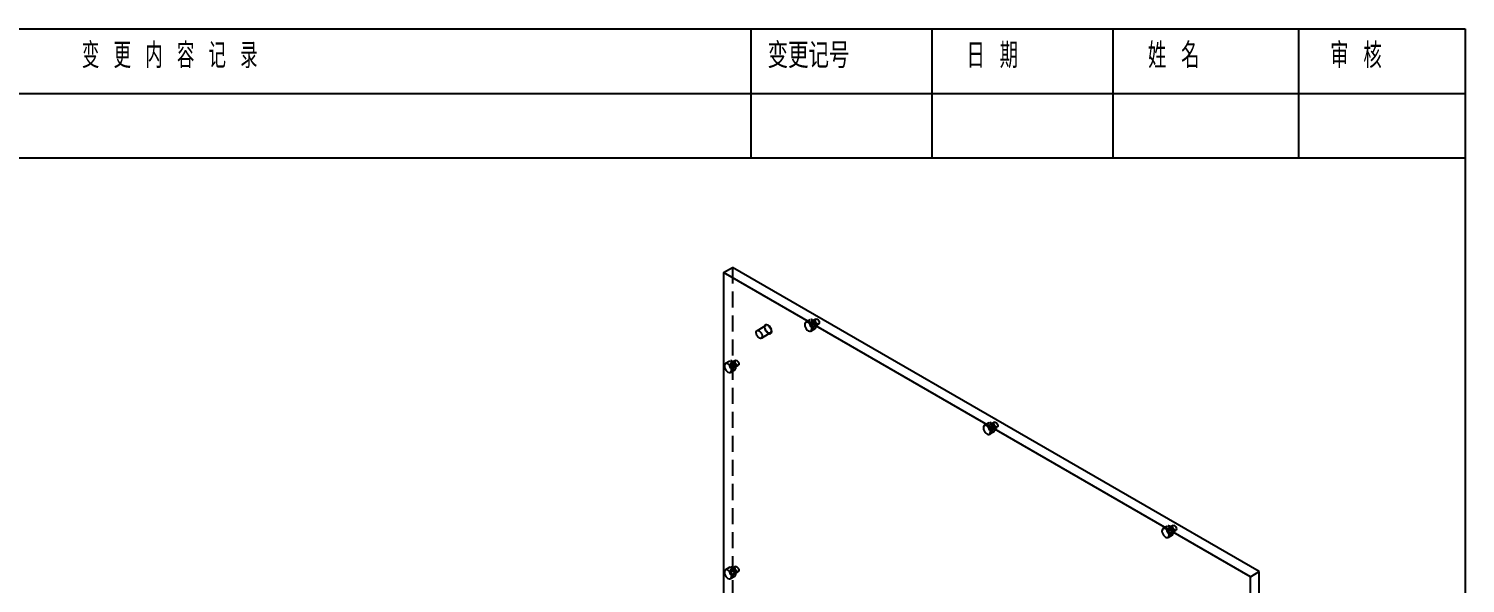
# Model space of a CAD drawing. Extents: x 2 to 292, y 3 to 207.
# Drawn here: x 178.5 to 292.2, y 162.7 to 206.6 of the extents above; entities that cross this region are included whole.
import ezdxf

# ---------------------------------------------------------------- set-up
doc = ezdxf.new("R2010")
doc.units = 0
doc.linetypes.add('SLD-实线', pattern=[0])
doc.linetypes.add('SLD-虚线', pattern=[1.905, 1.27, -0.635])
doc.layers.get('0').update_dxf_attribs({"linetype": 'CONTINUOUS'})
doc.layers.add('图层7', color=7, linetype='SLD-实线')
doc.layers.add('粗实线', color=7, linetype='SLD-实线')
doc.styles.add('SLDTEXTSTYLE1', font='TXT', dxfattribs={"width": 0.736842, "bigfont": 'bigfont'})
doc.styles.add('SLDTEXTSTYLE6', font='TXT', dxfattribs={"width": 0.629187, "bigfont": 'bigfont'})
doc.styles.add('SLDTEXTSTYLE7', font='TXT', dxfattribs={"width": 0.657895, "bigfont": 'bigfont'})

msp = doc.modelspace()

# ---------------------------------------------------------------- linework, layer by layer
at = {"color": 7, "linetype": 'SLD-实线'}
for p, q in [((233.4671, 187.2725), (234.1742, 187.6807)), ((233.4671, 187.2725), (233.4671, 139.9132)), ((275.1864, 163.1885), (233.4671, 187.2725)), ((275.8935, 163.5967), (234.1742, 187.6807)), ((275.1864, 163.1885), (275.8935, 163.5967)), ((275.1864, 115.8291), (275.1864, 163.1885)), ((275.8935, 116.2373), (275.8935, 163.5967))]:
    msp.add_line(p, q, dxfattribs=at)
at = {"color": 7, "linetype": 'SLD-虚线'}
for p, q in [((234.1742, 187.6807), (234.1742, 140.3214)), ((240.3382, 183.5368), (239.9846, 183.3327)), ((240.7792, 183.5894), (240.4256, 183.3853)), ((240.6506, 182.9956), (241.0042, 183.1997)), ((236.8326, 183.0762), (236.1255, 182.668)), ((236.4655, 182.0791), (237.1726, 182.4873)), ((240.3846, 182.6399), (240.7381, 182.844)), ((233.9742, 180.2701), (233.6206, 180.066)), ((234.4152, 180.3226), (234.0617, 180.1185)), ((234.2867, 179.7288), (234.6402, 179.9329)), ((234.0206, 179.3731), (234.3742, 179.5772)), ((254.4803, 175.3728), (254.1267, 175.1687)), ((254.9213, 175.4253), (254.5678, 175.2212)), ((254.5267, 174.4758), (254.8803, 174.6799)), ((254.7928, 174.8315), (255.1463, 175.0356)), ((269.0635, 167.2612), (268.7099, 167.0571)), ((268.6224, 167.2087), (268.2689, 167.0046)), ((268.6688, 166.3117), (269.0224, 166.5158)), ((268.9349, 166.6674), (269.2884, 166.8715)), ((233.9742, 163.9393), (233.6206, 163.7352)), ((234.4152, 163.9918), (234.0617, 163.7877)), ((234.0206, 163.0423), (234.3742, 163.2464)), ((234.2867, 163.398), (234.6402, 163.6021))]:
    msp.add_line(p, q, dxfattribs=at)
at = {"color": 7, "linetype": 'SLD-实线', "flags": 128}
for points in [[(237.0026, 183.1084), (236.8944, 183.146), (236.8026, 183.1282), (236.7413, 183.0576), (236.7198, 182.945), (236.7413, 182.8076), (236.8026, 182.6663), (236.8944, 182.5425), (237.0026, 182.4551), (237.1108, 182.4175), (237.2026, 182.4353), (237.2639, 182.5059), (237.2854, 182.6185), (237.2639, 182.7559), (237.2026, 182.8973), (237.1108, 183.021), (237.0026, 183.1084)], [(240.1846, 182.6597), (240.268, 182.6261), (240.3439, 182.6245), (240.4057, 182.655), (240.4479, 182.715), (240.4666, 182.7991), (240.4603, 182.8998), (240.4295, 183.0082), (240.377, 183.1147), (240.3073, 183.2098), (240.2267, 183.285), (240.1424, 183.3336), (240.0619, 183.3514), (239.9922, 183.3368), (239.9396, 183.291), (239.9088, 183.2182), (239.9025, 183.1247), (239.9213, 183.019), (239.9634, 182.9103), (240.0252, 182.8084), (240.1012, 182.7223), (240.1846, 182.6597)], [(236.2955, 182.6512), (236.3736, 182.5911), (236.4432, 182.5074), (236.4968, 182.4092), (236.5286, 182.3072), (236.5351, 182.2123), (236.5157, 182.1349), (236.4724, 182.0834), (236.4099, 182.0633), (236.3351, 182.0769), (236.2559, 182.1226), (236.1811, 182.1954), (236.1186, 182.2876), (236.0753, 182.3891), (236.0559, 182.4889), (236.0624, 182.5762), (236.0942, 182.6416), (236.1478, 182.6779), (236.2174, 182.6812), (236.2955, 182.6512)], [(233.8206, 179.3929), (233.904, 179.3593), (233.98, 179.3577), (234.0418, 179.3883), (234.0839, 179.4482), (234.1027, 179.5323), (234.0964, 179.6331), (234.0656, 179.7415), (234.013, 179.8479), (233.9433, 179.943), (233.8628, 180.0182), (233.7785, 180.0669), (233.6979, 180.0847), (233.6282, 180.0701), (233.5757, 180.0243), (233.5449, 179.9514), (233.5386, 179.858), (233.5573, 179.7522), (233.5995, 179.6436), (233.6613, 179.5417), (233.7372, 179.4556), (233.8206, 179.3929)], [(254.3267, 174.4956), (254.4101, 174.462), (254.486, 174.4604), (254.5479, 174.4909), (254.59, 174.5509), (254.6088, 174.635), (254.6025, 174.7357), (254.5717, 174.8441), (254.5191, 174.9506), (254.4494, 175.0457), (254.3689, 175.1209), (254.2846, 175.1695), (254.204, 175.1874), (254.1343, 175.1727), (254.0818, 175.127), (254.051, 175.0541), (254.0447, 174.9607), (254.0634, 174.8549), (254.1056, 174.7463), (254.1674, 174.6444), (254.2433, 174.5583), (254.3267, 174.4956)], [(268.4689, 166.3315), (268.5522, 166.2979), (268.6282, 166.2963), (268.69, 166.3269), (268.7321, 166.3868), (268.7509, 166.4709), (268.7446, 166.5717), (268.7138, 166.6801), (268.6612, 166.7865), (268.5916, 166.8816), (268.511, 166.9568), (268.4267, 167.0055), (268.3461, 167.0233), (268.2765, 167.0087), (268.2239, 166.9629), (268.1931, 166.89), (268.1868, 166.7966), (268.2056, 166.6908), (268.2477, 166.5822), (268.3095, 166.4803), (268.3855, 166.3942), (268.4689, 166.3315)], [(233.8206, 163.0621), (233.904, 163.0285), (233.98, 163.0269), (234.0418, 163.0574), (234.0839, 163.1174), (234.1027, 163.2015), (234.0964, 163.3022), (234.0656, 163.4107), (234.013, 163.5171), (233.9433, 163.6122), (233.8628, 163.6874), (233.7785, 163.7361), (233.6979, 163.7539), (233.6282, 163.7392), (233.5757, 163.6935), (233.5449, 163.6206), (233.5386, 163.5272), (233.5573, 163.4214), (233.5995, 163.3128), (233.6613, 163.2109), (233.7372, 163.1248), (233.8206, 163.0621)]]:
    msp.add_lwpolyline(points, dxfattribs=at)
at = {"color": 7, "linetype": 'SLD-虚线', "flags": 128}
for points in [[(240.4549, 182.9263), (240.5381, 182.8638), (240.6215, 182.8302), (240.6975, 182.8286), (240.7593, 182.8591), (240.8014, 182.9191), (240.8202, 183.0032), (240.8139, 183.1039), (240.7831, 183.2123), (240.7305, 183.3188), (240.6609, 183.4139), (240.5803, 183.4891), (240.496, 183.5377), (240.4154, 183.5555), (240.3458, 183.5409), (240.2932, 183.4951), (240.2624, 183.4223), (240.2561, 183.3288), (240.2678, 183.2504)], [(240.5381, 183.0067), (240.599, 182.9855), (240.6506, 182.9956), (240.6851, 183.0353), (240.6972, 183.0986), (240.6851, 183.1759), (240.6506, 183.2554), (240.599, 183.325), (240.5381, 183.3742), (240.4772, 183.3953), (240.4256, 183.3853), (240.3911, 183.3456), (240.379, 183.2823), (240.3911, 183.205), (240.4256, 183.1255), (240.4772, 183.0558), (240.5381, 183.0067)], [(240.8917, 183.5783), (240.9526, 183.5291), (241.0042, 183.4595), (241.0387, 183.38), (241.0508, 183.3027), (241.0387, 183.2394), (241.0042, 183.1997), (240.9526, 183.1896), (240.8917, 183.2108), (240.8308, 183.2599), (240.7792, 183.3296), (240.7447, 183.4091), (240.7326, 183.4864), (240.7447, 183.5497), (240.7792, 183.5894), (240.8308, 183.5994), (240.8917, 183.5783)], [(237.0026, 183.0594), (237.0807, 182.9993), (237.1503, 182.9156), (237.2039, 182.8174), (237.2357, 182.7154), (237.2422, 182.6205), (237.2228, 182.5431), (237.1795, 182.4916), (237.117, 182.4715), (237.0422, 182.4851), (236.963, 182.5308), (236.8882, 182.6037), (236.8257, 182.6958), (236.7824, 182.7973), (236.763, 182.8971), (236.7695, 182.9845), (236.8013, 183.0498), (236.8549, 183.0861), (236.9245, 183.0894), (237.0026, 183.0594)], [(234.091, 179.6595), (234.1742, 179.5971), (234.2575, 179.5634), (234.3335, 179.5618), (234.3953, 179.5924), (234.4375, 179.6523), (234.4562, 179.7364), (234.4499, 179.8372), (234.4191, 179.9456), (234.3666, 180.052), (234.2969, 180.1471), (234.2163, 180.2223), (234.132, 180.271), (234.0515, 180.2888), (233.9818, 180.2742), (233.9292, 180.2284), (233.8984, 180.1555), (233.8921, 180.0621), (233.9038, 179.9837)], [(234.1742, 179.7399), (234.2351, 179.7188), (234.2867, 179.7288), (234.3212, 179.7685), (234.3333, 179.8318), (234.3212, 179.9091), (234.2867, 179.9886), (234.2351, 180.0583), (234.1742, 180.1074), (234.1133, 180.1286), (234.0617, 180.1185), (234.0272, 180.0788), (234.0151, 180.0155), (234.0272, 179.9382), (234.0617, 179.8587), (234.1133, 179.7891), (234.1742, 179.7399)], [(234.5277, 180.3115), (234.5886, 180.2624), (234.6402, 180.1927), (234.6747, 180.1132), (234.6868, 180.0359), (234.6747, 179.9726), (234.6402, 179.9329), (234.5886, 179.9229), (234.5277, 179.944), (234.4668, 179.9932), (234.4152, 180.0628), (234.3807, 180.1423), (234.3686, 180.2196), (234.3807, 180.2829), (234.4152, 180.3226), (234.4668, 180.3327), (234.5277, 180.3115)], [(254.5971, 174.7622), (254.6803, 174.6997), (254.7636, 174.6661), (254.8396, 174.6645), (254.9014, 174.695), (254.9436, 174.755), (254.9623, 174.8391), (254.956, 174.9398), (254.9252, 175.0482), (254.8727, 175.1547), (254.803, 175.2498), (254.7224, 175.325), (254.6381, 175.3737), (254.5575, 175.3915), (254.4879, 175.3768), (254.4353, 175.3311), (254.4045, 175.2582), (254.3982, 175.1648), (254.4099, 175.0864)], [(254.6803, 174.8426), (254.7412, 174.8215), (254.7928, 174.8315), (254.8273, 174.8712), (254.8394, 174.9345), (254.8273, 175.0118), (254.7928, 175.0913), (254.7412, 175.1609), (254.6803, 175.2101), (254.6194, 175.2312), (254.5678, 175.2212), (254.5333, 175.1815), (254.5212, 175.1182), (254.5333, 175.0409), (254.5678, 174.9614), (254.6194, 174.8918), (254.6803, 174.8426)], [(255.0338, 175.4142), (255.0947, 175.365), (255.1463, 175.2954), (255.1808, 175.2159), (255.1929, 175.1386), (255.1808, 175.0753), (255.1463, 175.0356), (255.0947, 175.0256), (255.0338, 175.0467), (254.9729, 175.0959), (254.9213, 175.1655), (254.8868, 175.245), (254.8747, 175.3223), (254.8868, 175.3856), (254.9213, 175.4253), (254.9729, 175.4353), (255.0338, 175.4142)], [(268.7392, 166.5981), (268.8224, 166.5356), (268.9058, 166.502), (268.9817, 166.5004), (269.0435, 166.531), (269.0857, 166.5909), (269.1045, 166.675), (269.0982, 166.7758), (269.0674, 166.8842), (269.0148, 166.9906), (268.9451, 167.0857), (268.8646, 167.1609), (268.7803, 167.2096), (268.6997, 167.2274), (268.63, 167.2128), (268.5775, 167.167), (268.5467, 167.0941), (268.5404, 167.0007), (268.5521, 166.9223)], [(269.176, 167.2501), (269.2368, 167.201), (269.2885, 167.1313), (269.3229, 167.0518), (269.3351, 166.9745), (269.3229, 166.9112), (269.2885, 166.8715), (269.2368, 166.8615), (269.176, 166.8826), (269.1151, 166.9318), (269.0635, 167.0014), (269.029, 167.0809), (269.0169, 167.1582), (269.029, 167.2215), (269.0635, 167.2612), (269.1151, 167.2713), (269.176, 167.2501)], [(268.8224, 166.6785), (268.8833, 166.6574), (268.9349, 166.6674), (268.9694, 166.7071), (268.9815, 166.7704), (268.9694, 166.8477), (268.9349, 166.9272), (268.8833, 166.9969), (268.8224, 167.046), (268.7615, 167.0672), (268.7099, 167.0571), (268.6754, 167.0174), (268.6633, 166.9541), (268.6754, 166.8768), (268.7099, 166.7973), (268.7615, 166.7277), (268.8224, 166.6785)], [(234.091, 163.3287), (234.1742, 163.2662), (234.2575, 163.2326), (234.3335, 163.231), (234.3953, 163.2616), (234.4375, 163.3215), (234.4562, 163.4056), (234.4499, 163.5063), (234.4191, 163.6148), (234.3666, 163.7212), (234.2969, 163.8163), (234.2163, 163.8915), (234.132, 163.9402), (234.0515, 163.958), (233.9818, 163.9433), (233.9292, 163.8976), (233.8984, 163.8247), (233.8921, 163.7313), (233.9038, 163.6529)], [(234.1742, 163.4091), (234.2351, 163.388), (234.2867, 163.398), (234.3212, 163.4377), (234.3333, 163.501), (234.3212, 163.5783), (234.2867, 163.6578), (234.2351, 163.7274), (234.1742, 163.7766), (234.1133, 163.7977), (234.0617, 163.7877), (234.0272, 163.748), (234.0151, 163.6847), (234.0272, 163.6074), (234.0617, 163.5279), (234.1133, 163.4583), (234.1742, 163.4091)], [(234.5277, 163.9807), (234.5886, 163.9315), (234.6402, 163.8619), (234.6747, 163.7824), (234.6868, 163.7051), (234.6747, 163.6418), (234.6402, 163.6021), (234.5886, 163.5921), (234.5277, 163.6132), (234.4668, 163.6624), (234.4152, 163.732), (234.3807, 163.8115), (234.3686, 163.8888), (234.3807, 163.9521), (234.4152, 163.9918), (234.4668, 164.0018), (234.5277, 163.9807)]]:
    msp.add_lwpolyline(points, dxfattribs=at)
at = {"color": 7, "linetype": 'SLD-实线'}
for centre, radius, start, end in [((240.8978, 183.398), 0.647, 193.186146, 226.808267), ((234.5365, 180.1328), 0.65, 193.264315, 226.730098), ((255.0401, 175.2341), 0.6472, 193.190694, 226.803803), ((269.1821, 167.0699), 0.6471, 193.186289, 226.808309), ((234.5363, 163.8019), 0.6498, 193.258419, 226.736122)]:
    msp.add_arc(centre, radius, start, end, dxfattribs=at)
at = {"layer": '图层7', "color": 5}
for p, q in [((235.6318, 206.5709), (235.6318, 196.3543)), ((249.9618, 206.5709), (249.9618, 196.3543)), ((264.2917, 206.5709), (264.2917, 196.3543)), ((279.0039, 206.5709), (279.0039, 196.3543)), ((147.2034, 201.4421), (292.2034, 201.4421)), ((147.2034, 196.3543), (292.2034, 196.3543))]:
    msp.add_line(p, q, dxfattribs=at)
at = {"layer": '粗实线', "color": 5}
for p, q in [((2.2034, 206.5709), (292.2034, 206.5709)), ((292.2034, 206.5709), (292.2034, 3.096))]:
    msp.add_line(p, q, dxfattribs=at)

# ---------------------------------------------------------------- texts
at = {"layer": '图层7', "color": 5, "char_height": 2, "attachment_point": 1}
for s, insert, style in [('变 \\M+18D58 \\M+193E0 \\M+19765 记 录', (182.6641, 205.4556), 'SLDTEXTSTYLE6'), ('变\\M+18D58记\\M+18D86', (236.9584, 205.4556), 'SLDTEXTSTYLE1'), ('\\M+193FA \\M+18AFA', (252.7189, 205.4556), 'SLDTEXTSTYLE7'), ('\\M+190A9 \\M+196BC', (267.0832, 205.4556), 'SLDTEXTSTYLE7'), ('审 \\M+18A6A', (281.5173, 205.4556), 'SLDTEXTSTYLE7')]:
    msp.add_mtext(s, dxfattribs=dict(at, insert=insert, style=style))

doc.saveas('drawing.dxf')
